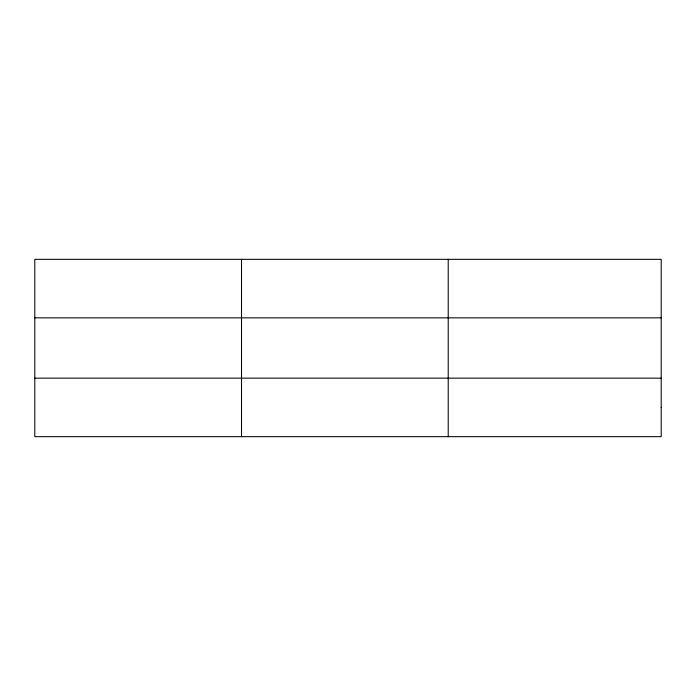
<?xml version="1.0" encoding="UTF-8"?>
<svg xmlns="http://www.w3.org/2000/svg" width="696" height="696" viewBox="0 0 696 696"><rect width="100%" height="100%" fill="white"/><g stroke="black" fill="none" stroke-linecap="round" stroke-linejoin="round"><path stroke-width="1.04" d="M241.512 436.67L241.512 259.33M448.224 436.67L448.224 259.33M34.8 317.855L661.2 317.855M34.8 378.145L661.2 378.145M661.2 407.412L661.2 436.67L34.8 436.67L34.8 259.33L661.2 259.33L661.2 407.412"/></g></svg>
